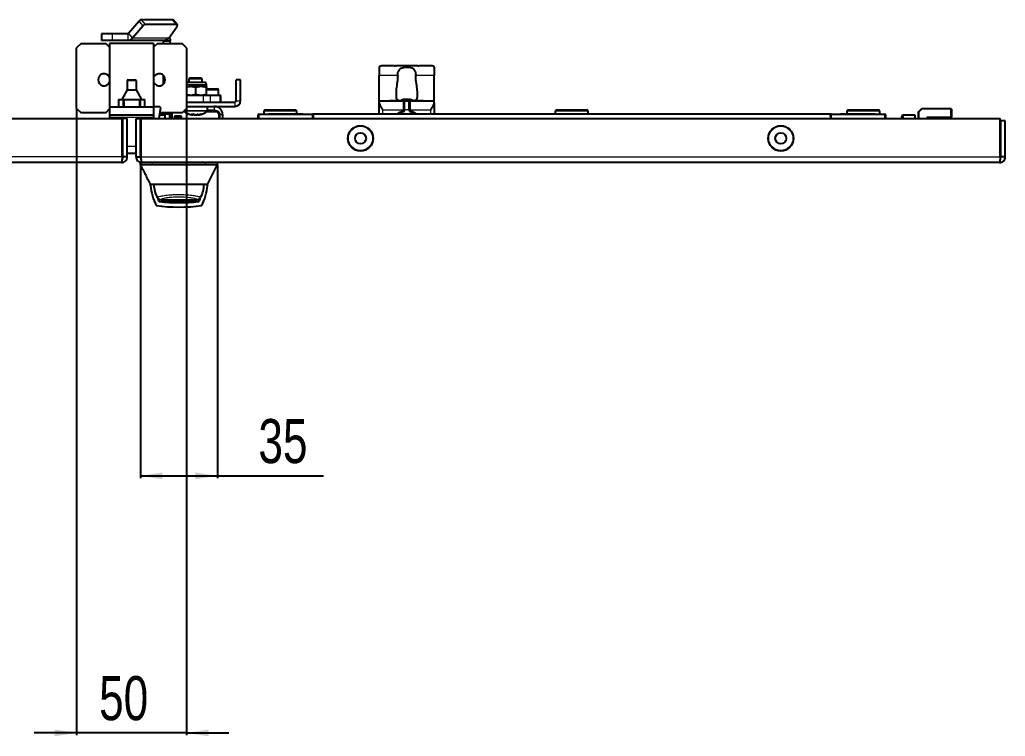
# Model space of a CAD drawing. Header units: millimetres. Extents: x -984 to 2790, y -1538 to 1219.
# Drawn here: x 1969.4 to 2417.3, y -1538 to -1212.6 of the extents above; entities that cross this region are included whole.
import ezdxf

# ---------------------------------------------------------------- set-up
doc = ezdxf.new("R2010")
doc.units = ezdxf.units.MM
doc.layers.add('FORMAT', color=7, linetype='Continuous')
doc.styles.add('SLDTEXTSTYLE0', font='TXT', dxfattribs={"width": 0.75})
doc.dimstyles.new('SLDDIMSTYLE0', dxfattribs={"dimtxt": 20, "dimasz": 10, "dimexe": 0, "dimexo": 0.0625, "dimgap": 5, "dimtad": 2, "dimdec": 1, "dimrnd": 1e-09, "dimzin": 12, "dimdsep": 46, "dimtxsty": 'SLDTEXTSTYLE0', "dimsah": 1, "dimcen": 0.09, "dimadec": 0, "dimazin": 3, "dimtfac": 1, "dimtofl": 0, "dimtmove": 0, "dimatfit": 3, "dimfxl": 0, "dimfrac": 2, "dimtolj": 1, "dimtzin": 12, "dimarcsym": 0})
doc.dimstyles.new('SLDDIMSTYLE1', dxfattribs={"dimtxt": 20, "dimasz": 10, "dimexe": 0, "dimexo": 0.0625, "dimgap": 5, "dimtad": 2, "dimdec": 1, "dimrnd": 1e-09, "dimzin": 12, "dimdsep": 46, "dimtxsty": 'SLDTEXTSTYLE0', "dimsah": 1, "dimcen": 0.09, "dimadec": 0, "dimazin": 3, "dimtfac": 1, "dimtmove": 0, "dimatfit": 0, "dimfxl": 0, "dimfrac": 2, "dimtolj": 1, "dimtzin": 12, "dimarcsym": 0})

# ---------------------------------------------------------------- blocks, each defined once
blk = doc.blocks.new('_D_12')
at = {"layer": 'FORMAT'}
for p, q in [((1995.28, -1252.91), (1995.28, -1537.5)), ((2045.28, -1252.91), (2045.28, -1537.5)), ((1995.28, -1536.5), (1976.05, -1536.5)), ((2045.28, -1536.5), (1995.28, -1536.5)), ((2045.28, -1536.5), (2064.51, -1536.5))]:
    blk.add_line(p, q, dxfattribs=at)
for points in [[(1995.28, -1536.5), (1985.28, -1534.96), (1985.28, -1538.04)], [(2045.28, -1536.5), (2055.28, -1538.04), (2055.28, -1534.96)]]:
    blk.add_solid(points, dxfattribs=at)
at = {"layer": 'FORMAT', "insert": (2005.5, -1510.72), "char_height": 20, "attachment_point": 1, "style": 'SLDTEXTSTYLE0'}
blk.add_mtext('50', dxfattribs=at)
blk = doc.blocks.new('_D_13')
at = {"layer": 'FORMAT'}
for p, q in [((2024.28, -1278.51), (2024.28, -1420.76)), ((2059.28, -1278.51), (2059.28, -1420.76)), ((2024.28, -1419.76), (2059.28, -1419.76)), ((2059.28, -1419.76), (2107.44, -1419.76))]:
    blk.add_line(p, q, dxfattribs=at)
for points in [[(2024.28, -1419.76), (2034.28, -1421.3), (2034.28, -1418.22)], [(2059.28, -1419.76), (2049.28, -1418.22), (2049.28, -1421.3)]]:
    blk.add_solid(points, dxfattribs=at)
at = {"layer": 'FORMAT', "insert": (2077.88, -1393.98), "char_height": 20, "attachment_point": 1, "style": 'SLDTEXTSTYLE0'}
blk.add_mtext('35', dxfattribs=at)

msp = doc.modelspace()

# ---------------------------------------------------------------- linework, layer by layer
at = {"color": 7, "linetype": 'Continuous', "lineweight": 25}
for p, q in [((2023.63, -1213.34), (2018.87, -1218.84)), ((2038.88, -1212.63), (2024.74, -1212.63)), ((2041, -1214.86), (2039.17, -1212.74)), ((2025.47, -1215.46), (2020.71, -1220.96)), ((2040.72, -1214.76), (2026.58, -1214.76)), ((2037.17, -1220.96), (2040.75, -1215.84)), ((2006.56, -1219.02), (2006.56, -1222.02)), ((2011.56, -1219.02), (2006.56, -1219.02)), ((2011.56, -1222.02), (2006.56, -1222.02)), ((2018.5, -1219.02), (2011.56, -1219.02)), ((2018.5, -1222.02), (2011.56, -1222.02)), ((2035.03, -1222.02), (2018.5, -1222.02)), ((2037.78, -1222.32), (2034.78, -1222.32)), ((2034.78, -1223.4), (2034.78, -1222.32)), ((2037.78, -1223.4), (2037.78, -1222.32)), ((1997.28, -1223.4), (1995.28, -1225.4)), ((1995.28, -1252.9), (1995.28, -1225.4)), ((1997.28, -1223.4), (2008.53, -1223.4)), ((2010.28, -1225.15), (2008.53, -1223.4)), ((2030.28, -1223.4), (2010.28, -1223.4)), ((2010.28, -1223.4), (2010.28, -1252.4)), ((2032.03, -1223.4), (2030.28, -1225.15)), ((2030.28, -1223.4), (2030.28, -1252.4)), ((2032.03, -1223.4), (2043.28, -1223.4)), ((2045.28, -1225.4), (2043.28, -1223.4)), ((2045.28, -1225.4), (2045.28, -1252.9)), ((2132.78, -1234.17), (2132.78, -1238)), ((2139.8, -1233.61), (2134.28, -1233.61)), ((2140.69, -1233.56), (2140.17, -1233.56)), ((2149.88, -1233.5), (2140.69, -1233.5)), ((2150.4, -1233.56), (2149.88, -1233.55)), ((2156.28, -1233.61), (2150.76, -1233.61)), ((2157.78, -1234.17), (2157.78, -1238)), ((2018.27, -1240.4), (2018.27, -1244.4)), ((2018.77, -1239.9), (2021.78, -1239.9)), ((2022.28, -1240.4), (2022.28, -1244.4)), ((2034.78, -1238.65), (2034.78, -1238.01)), ((2034.78, -1238.65), (2035.23, -1238.65)), ((2034.78, -1241.79), (2034.78, -1238.65)), ((2046.78, -1239), (2046.28, -1239.5)), ((2046.28, -1239.5), (2046.28, -1241)), ((2052.02, -1239.5), (2046.28, -1239.5)), ((2046.78, -1239), (2051.57, -1239)), ((2051.57, -1239), (2051.78, -1239)), ((2052.28, -1239.5), (2051.78, -1239)), ((2052.28, -1239.5), (2052.02, -1239.5)), ((2052.28, -1241), (2052.28, -1239.5)), ((2069.78, -1240), (2067.78, -1240)), ((2067.78, -1249.4), (2067.78, -1240)), ((2069.78, -1249.4), (2069.78, -1240)), ((2132.78, -1249.5), (2132.78, -1238)), ((2157.78, -1249.5), (2157.78, -1238)), ((2018.27, -1244.4), (2015.78, -1248.9)), ((2018.27, -1244.4), (2022.28, -1244.4)), ((2022.28, -1244.4), (2024.78, -1248.9)), ((2045.31, -1241), (2045.28, -1241)), ((2045.28, -1243), (2046.88, -1243)), ((2045.31, -1241), (2053.25, -1241)), ((2049.42, -1243.45), (2046.88, -1243)), ((2051.88, -1243), (2046.88, -1243)), ((2049.42, -1246.55), (2049.42, -1243.45)), ((2054.35, -1243.45), (2051.88, -1243)), ((2054.28, -1243), (2051.88, -1243)), ((2054.28, -1243), (2054.28, -1242.03)), ((2054.34, -1243.04), (2054.28, -1243)), ((2054.28, -1243), (2054.28, -1243)), ((2054.34, -1243.1), (2054.3, -1243.06)), ((2054.35, -1246.55), (2054.35, -1243.45)), ((2054.35, -1244), (2059.18, -1244)), ((2059.78, -1247), (2059.78, -1244.6)), ((2014.28, -1248.9), (2014.28, -1252.4)), ((2014.28, -1248.9), (2015.78, -1248.9)), ((2015.78, -1248.9), (2024.78, -1248.9)), ((2016.78, -1248.9), (2016.78, -1252.4)), ((2023.78, -1248.9), (2023.78, -1252.4)), ((2024.78, -1248.9), (2026.28, -1248.9)), ((2026.28, -1252.4), (2026.28, -1248.9)), ((2052.97, -1247), (2045.28, -1247)), ((2049.42, -1246.55), (2046.88, -1247)), ((2054.35, -1246.55), (2051.88, -1247)), ((2056.05, -1247), (2052.97, -1247)), ((2054.28, -1247), (2054.28, -1247)), ((2060.51, -1247), (2056.05, -1247)), ((2060.78, -1247), (2060.51, -1247)), ((2060.78, -1250), (2060.78, -1247)), ((2132.78, -1250.38), (2132.78, -1249.5)), ((2132.78, -1249.5), (2146.28, -1249.5)), ((2137.66, -1249.4), (2137.66, -1249.5)), ((2137.8, -1249.4), (2137.8, -1249.5)), ((2137.92, -1249.4), (2137.92, -1249.5)), ((2138.73, -1249.4), (2137.92, -1249.4)), ((2138.73, -1249.4), (2138.73, -1249.5)), ((2138.88, -1249.4), (2138.88, -1249.5)), ((2139, -1249.4), (2139, -1249.5)), ((2139.34, -1249.4), (2139.34, -1249.5)), ((2139.52, -1249.4), (2139.52, -1249.5)), ((2140.05, -1249.4), (2140.05, -1249.5)), ((2140.43, -1245.29), (2140.43, -1247.87)), ((2140.53, -1249.4), (2140.53, -1249.5)), ((2140.7, -1249.4), (2140.7, -1249.5)), ((2141.16, -1249.4), (2141.16, -1249.5)), ((2141.3, -1249.4), (2141.3, -1249.5)), ((2141.42, -1249.4), (2141.42, -1249.5)), ((2141.73, -1249.4), (2141.73, -1249.5)), ((2143.01, -1249.4), (2141.89, -1249.4)), ((2143.01, -1249.4), (2143.01, -1249.5)), ((2143.15, -1249.4), (2143.15, -1249.5)), ((2143.34, -1249.4), (2143.34, -1249.5)), ((2143.35, -1249.4), (2143.35, -1249.5)), ((2143.94, -1249.4), (2143.35, -1249.4)), ((2143.94, -1249.4), (2143.94, -1249.5)), ((2144.84, -1249.4), (2144.27, -1249.4)), ((2144.28, -1253.5), (2144.28, -1249.5)), ((2144.28, -1249.5), (2146.28, -1249.5)), ((2144.56, -1249.17), (2144.53, -1248.94)), ((2144.77, -1249.17), (2144.76, -1248.87)), ((2144.84, -1249.4), (2144.84, -1249.5)), ((2144.85, -1249.4), (2144.85, -1249.5)), ((2144.85, -1249.4), (2145.03, -1249.4)), ((2145.03, -1249.4), (2145.03, -1249.5)), ((2145.03, -1249.4), (2145.03, -1249.4)), ((2145.05, -1249.4), (2145.05, -1249.5)), ((2145.2, -1249.4), (2145.2, -1249.5)), ((2146, -1249.4), (2145.2, -1249.4)), ((2146, -1249.4), (2146, -1249.5)), ((2146.14, -1249.4), (2146.14, -1249.5)), ((2146.23, -1248.9), (2146.23, -1248.87)), ((2146.26, -1249.4), (2146.26, -1249.5)), ((2146.28, -1249.5), (2146.28, -1253.5)), ((2146.29, -1249.43), (2146.55, -1249.43)), ((2146.69, -1249.4), (2146.69, -1249.5)), ((2146.78, -1248.99), (2146.79, -1248.94)), ((2146.78, -1249.5), (2157.78, -1249.5)), ((2146.82, -1249.4), (2146.82, -1249.5)), ((2147.18, -1249.4), (2147.18, -1249.5)), ((2147.44, -1249.4), (2147.44, -1249.5)), ((2147.56, -1249.4), (2147.56, -1249.5)), ((2147.7, -1249.4), (2147.7, -1249.5)), ((2147.82, -1249.4), (2147.82, -1249.5)), ((2148.25, -1249.4), (2148.25, -1249.5)), ((2148.28, -1249.4), (2148.25, -1249.4)), ((2148.29, -1249.4), (2148.29, -1249.5)), ((2148.32, -1249.4), (2148.32, -1249.5)), ((2148.49, -1249.4), (2148.49, -1249.5)), ((2148.84, -1249.4), (2148.84, -1249.5)), ((2149.33, -1249.4), (2149.33, -1249.5)), ((2149.52, -1249.4), (2149.52, -1249.5)), ((2149.87, -1249.4), (2149.87, -1249.5)), ((2150.02, -1249.4), (2150.02, -1249.5)), ((2151.08, -1249.4), (2150.02, -1249.4)), ((2150.13, -1247.87), (2150.13, -1245.29)), ((2151.08, -1249.4), (2151.08, -1249.5)), ((2151.39, -1249.4), (2151.39, -1249.5)), ((2151.56, -1249.4), (2151.56, -1249.5)), ((2151.93, -1249.4), (2151.93, -1249.5)), ((2152.69, -1249.4), (2151.93, -1249.4)), ((2152.69, -1249.4), (2152.69, -1249.5)), ((2157.78, -1250.38), (2157.78, -1249.5)), ((1995.28, -1252.9), (1997.28, -1254.9)), ((2008.53, -1254.9), (2010.28, -1253.15)), ((2030.28, -1252.4), (2010.28, -1252.4)), ((2010.28, -1252.4), (2010.28, -1255.9)), ((2030.28, -1252), (2032.91, -1252)), ((2030.28, -1252.4), (2030.28, -1255.9)), ((2033.34, -1252.44), (2032.61, -1257.5)), ((2033.34, -1252.44), (2032.91, -1252)), ((2043.28, -1254.9), (2045.28, -1252.9)), ((2045.28, -1250), (2067.18, -1250)), ((2045.28, -1252), (2067.18, -1252)), ((2058.28, -1253.9), (2054.74, -1253.9)), ((2054.78, -1254), (2054.78, -1252)), ((2080.78, -1253.5), (2080.28, -1254)), ((2080.28, -1254), (2080.28, -1255.5)), ((2095.28, -1254), (2080.28, -1254)), ((2080.78, -1253.5), (2094.78, -1253.5)), ((2095.28, -1254), (2094.78, -1253.5)), ((2095.28, -1255.3), (2095.28, -1254)), ((2132.78, -1255.5), (2132.78, -1250.38)), ((2144.28, -1253.5), (2144.28, -1253.53)), ((2146.28, -1253.53), (2146.28, -1253.5)), ((2157.78, -1250.38), (2157.78, -1255.5)), ((2213.28, -1253.5), (2212.78, -1254)), ((2212.78, -1254), (2212.78, -1255.5)), ((2227.78, -1254), (2212.78, -1254)), ((2213.28, -1253.5), (2227.28, -1253.5)), ((2227.78, -1254), (2227.28, -1253.5)), ((2227.78, -1255.5), (2227.78, -1254)), ((2345.78, -1253.5), (2345.28, -1254)), ((2345.28, -1254), (2345.28, -1255.3)), ((2360.28, -1254), (2345.28, -1254)), ((2345.78, -1253.5), (2359.78, -1253.5)), ((2360.28, -1254), (2359.78, -1253.5)), ((2360.28, -1255.5), (2360.28, -1254)), ((2377.78, -1254.5), (2379.28, -1253)), ((2379.36, -1253.2), (2379.28, -1253)), ((2379.28, -1253), (2392.58, -1253)), ((2392.78, -1253.2), (2392.78, -1256.8)), ((1625.58, -1257.5), (2015.98, -1257.5)), ((2008.53, -1254.9), (1997.28, -1254.9)), ((2030.28, -1255.9), (2010.28, -1255.9)), ((2010.28, -1255.9), (2010.28, -1256.99)), ((2010.28, -1256.99), (2010.28, -1257.5)), ((2015.98, -1274.9), (2015.98, -1257.5)), ((2018.28, -1257.5), (2016.28, -1257.5)), ((2016.28, -1274.9), (2016.28, -1257.5)), ((2018.28, -1274.9), (2018.28, -1257.5)), ((2022.28, -1274.9), (2022.28, -1257.5)), ((2022.28, -1257.5), (2024.28, -1257.5)), ((2024.28, -1274.9), (2024.28, -1257.5)), ((2024.58, -1257.5), (2414.98, -1257.5)), ((2024.58, -1274.9), (2024.58, -1257.5)), ((2030.28, -1255.9), (2030.28, -1256.99)), ((2030.28, -1256.99), (2030.28, -1257.5)), ((2035.58, -1255.9), (2032.84, -1255.9)), ((2043.28, -1254.9), (2032.99, -1254.9)), ((2035.65, -1254.9), (2035.58, -1255.6)), ((2035.58, -1257.5), (2035.58, -1255.6)), ((2037.58, -1257.5), (2037.58, -1255.6)), ((2038.28, -1255.9), (2037.58, -1255.9)), ((2038.28, -1255.9), (2038.28, -1257.5)), ((2042.88, -1256.45), (2039.68, -1256.45)), ((2039.68, -1256.45), (2039.68, -1257.5)), ((2039.68, -1257.2), (2042.88, -1257.2)), ((2042.88, -1257.5), (2042.88, -1256.45)), ((2047.92, -1255.85), (2047.92, -1255.9)), ((2048.22, -1255.45), (2048.22, -1255.89)), ((2048.22, -1255.9), (2048.22, -1255.45)), ((2048.39, -1255.89), (2048.22, -1255.86)), ((2048.39, -1255.44), (2048.39, -1255.89)), ((2048.43, -1255.9), (2048.43, -1255.44)), ((2049.19, -1255.82), (2049.19, -1255.9)), ((2049.22, -1255.83), (2049.22, -1255.89)), ((2049.28, -1255.87), (2049.22, -1255.89)), ((2050.13, -1255.9), (2050.13, -1255.58)), ((2050.34, -1255.9), (2050.34, -1255.86)), ((2050.63, -1255.8), (2050.63, -1255.9)), ((2050.66, -1255.79), (2050.66, -1255.89)), ((2060.28, -1257.5), (2060.28, -1255.9)), ((2061.58, -1255.6), (2061.58, -1257.5)), ((2077.78, -1257.5), (2077.78, -1255.8)), ((2078.08, -1255.5), (2102.48, -1255.5)), ((2082.64, -1255.3), (2082.64, -1255.5)), ((2086.45, -1255.3), (2086.45, -1255.5)), ((2086.45, -1255.3), (2087.24, -1255.3)), ((2087.24, -1255.3), (2087.24, -1255.5)), ((2087.24, -1255.3), (2089.12, -1255.3)), ((2088.58, -1255.3), (2088.58, -1255.28)), ((2089.12, -1255.3), (2089.12, -1255.5)), ((2089.12, -1255.3), (2090.17, -1255.3)), ((2090.17, -1255.3), (2090.17, -1255.5)), ((2090.17, -1255.3), (2091.57, -1255.3)), ((2091.74, -1255.28), (2091.74, -1255.5)), ((2091.83, -1255.3), (2091.83, -1255.5)), ((2091.83, -1255.3), (2093.18, -1255.3)), ((2093.18, -1255.3), (2093.18, -1255.5)), ((2093.18, -1255.3), (2095.17, -1255.3)), ((2095.17, -1255.3), (2095.17, -1255.5)), ((2095.17, -1255.3), (2098.13, -1255.3)), ((2098.13, -1255.3), (2098.13, -1255.5)), ((2337.78, -1255.5), (2102.78, -1255.5)), ((2102.78, -1255.5), (2102.78, -1255.8)), ((2102.78, -1255.8), (2102.78, -1256.45)), ((2102.78, -1256.45), (2102.78, -1257.5)), ((2337.78, -1255.5), (2337.78, -1255.8)), ((2337.78, -1256.45), (2337.78, -1255.8)), ((2337.78, -1256.45), (2337.78, -1257.5)), ((2338.08, -1255.5), (2362.48, -1255.5)), ((2342.43, -1255.3), (2342.43, -1255.5)), ((2342.43, -1255.3), (2342.78, -1255.3)), ((2342.78, -1255.3), (2342.78, -1255.5)), ((2342.78, -1255.3), (2343.03, -1255.3)), ((2343.03, -1255.3), (2343.03, -1255.5)), ((2343.03, -1255.3), (2343.14, -1255.3)), ((2343.14, -1255.3), (2343.14, -1255.5)), ((2344.17, -1255.3), (2344.17, -1255.5)), ((2344.17, -1255.3), (2344.82, -1255.3)), ((2344.84, -1255.3), (2344.84, -1255.5)), ((2344.84, -1255.3), (2345.18, -1255.3)), ((2345.18, -1255.3), (2345.18, -1255.5)), ((2348.49, -1255.5), (2348.49, -1255.28)), ((2348.63, -1255.3), (2349.41, -1255.3)), ((2349.41, -1255.3), (2349.41, -1255.5)), ((2349.41, -1255.3), (2350.2, -1255.3)), ((2350.2, -1255.3), (2350.2, -1255.5)), ((2350.2, -1255.3), (2350.69, -1255.3)), ((2350.69, -1255.3), (2350.69, -1255.5)), ((2350.69, -1255.3), (2352.08, -1255.3)), ((2351.72, -1255.28), (2351.72, -1255.3)), ((2352.08, -1255.3), (2352.08, -1255.5)), ((2352.08, -1255.3), (2353.13, -1255.3)), ((2353.13, -1255.3), (2353.13, -1255.5)), ((2354.17, -1255.3), (2354.17, -1255.5)), ((2354.17, -1255.3), (2356.14, -1255.3)), ((2356.14, -1255.3), (2356.14, -1255.5)), ((2356.14, -1255.3), (2358.13, -1255.3)), ((2358.13, -1255.3), (2358.13, -1255.5)), ((2362.78, -1255.8), (2362.78, -1257.5)), ((2370.28, -1257.5), (2370.28, -1256.6)), ((2376.28, -1256), (2370.88, -1256)), ((2376.28, -1257.5), (2376.28, -1256)), ((2377.98, -1254.58), (2377.78, -1254.5)), ((2377.78, -1257.5), (2377.78, -1254.5)), ((2381.78, -1257.2), (2381.78, -1257.5)), ((2392.58, -1257), (2381.98, -1257)), ((2392.78, -1257.2), (2392.78, -1256.8)), ((2392.78, -1257.2), (2392.78, -1257.5)), ((2414.98, -1274.9), (2414.98, -1257.5)), ((2417.28, -1258.5), (2415.28, -1258.5)), ((2415.28, -1274.9), (2415.28, -1258.5)), ((2417.28, -1274.9), (2417.28, -1258.5)), ((2016.28, -1273.4), (2015.98, -1273.4)), ((2018.28, -1274.9), (2016.28, -1274.9)), ((2016.28, -1275.08), (2016.28, -1275.5)), ((2022.28, -1273.4), (2018.28, -1273.4)), ((2022.28, -1274.9), (2024.28, -1274.9)), ((2024.28, -1275.5), (2024.28, -1274.9)), ((2417.28, -1274.9), (2415.28, -1274.9)), ((2015.68, -1277.5), (1625.88, -1277.5)), ((2024.28, -1278.5), (2024.28, -1277.5)), ((2024.88, -1277.5), (2024.28, -1277.5)), ((2414.68, -1277.5), (2024.88, -1277.5)), ((2053.78, -1278.5), (2029.78, -1278.5)), ((2054.78, -1287.5), (2059.31, -1278.45)), ((2059.28, -1278.5), (2059.28, -1277.5)), ((2031.18, -1287.5), (2028.78, -1287.5)), ((2028.82, -1287.5), (2028.82, -1287.71)), ((2052.38, -1287.5), (2031.18, -1287.5)), ((2054.78, -1287.5), (2052.38, -1287.5)), ((2054.74, -1287.71), (2054.74, -1287.5)), ((2035.95, -1294.48), (2036.1, -1294.49)), ((2035.95, -1294.49), (2047.54, -1294.49))]:
    msp.add_line(p, q, dxfattribs=at)
at = {"color": 8, "linetype": 'Continuous', "lineweight": 18}
for p, q in [((2025.47, -1215.46), (2023.63, -1213.34)), ((2026.58, -1214.76), (2024.74, -1212.63)), ((2040.72, -1214.76), (2038.88, -1212.63)), ((2011.56, -1222.02), (2011.56, -1219.02)), ((2018.5, -1219.02), (2018.5, -1222.02)), ((2018.87, -1218.84), (2020.71, -1220.96)), ((2037.17, -1220.96), (2020.71, -1220.96)), ((2022.28, -1240.4), (2018.27, -1240.4)), ((2141.19, -1238), (2132.78, -1238)), ((2157.78, -1238), (2149.37, -1238)), ((2045.28, -1242.03), (2054.28, -1242.03)), ((2059.78, -1244.6), (2054.35, -1244.6)), ((2016.28, -1248.9), (2016.28, -1252.4)), ((2024.28, -1248.9), (2024.28, -1252.4)), ((2052.97, -1250), (2052.97, -1247)), ((2056.05, -1250), (2056.05, -1247)), ((2060.51, -1250), (2060.51, -1247)), ((2067.78, -1249.4), (2069.78, -1249.4)), ((2141.89, -1249.4), (2141.89, -1249.5)), ((2143.78, -1253.5), (2143.78, -1249.5)), ((2146.78, -1249.5), (2146.78, -1253.5)), ((2054.31, -1254), (2044.18, -1254)), ((2054.78, -1254), (2054.31, -1254)), ((2057.98, -1254), (2057.98, -1252)), ((2067.18, -1250), (2067.18, -1252)), ((2134.28, -1253.5), (2134.28, -1255.5)), ((2134.28, -1253.5), (2143.78, -1253.5)), ((2143.42, -1254.01), (2143.56, -1254.49)), ((2143.78, -1253.53), (2143.78, -1253.5)), ((2143.78, -1253.5), (2144.28, -1253.5)), ((2143.78, -1253.53), (2144.28, -1253.53)), ((2146.28, -1253.5), (2144.28, -1253.5)), ((2146.28, -1253.5), (2146.78, -1253.5)), ((2146.28, -1253.53), (2146.78, -1253.53)), ((2146.78, -1253.5), (2146.78, -1253.53)), ((2146.78, -1253.5), (2156.28, -1253.5)), ((2147.01, -1254.49), (2147.14, -1254.01)), ((2156.28, -1255.5), (2156.28, -1253.5)), ((2379.36, -1253.2), (2377.98, -1254.58)), ((2392.58, -1253.2), (2379.36, -1253.2)), ((2392.58, -1253.2), (2392.58, -1253)), ((2392.58, -1256.8), (2392.58, -1253.2)), ((2392.78, -1253.2), (2392.58, -1253.2)), ((2030.28, -1256.99), (2010.28, -1256.99)), ((2032.9, -1255.5), (2035.58, -1255.5)), ((2037.58, -1255.6), (2035.58, -1255.6)), ((2037.58, -1255.5), (2038.36, -1255.5)), ((2038.78, -1257.5), (2038.78, -1255.9)), ((2042.88, -1256.65), (2039.68, -1256.65)), ((2043.78, -1254.4), (2044.47, -1254.4)), ((2054.22, -1254.2), (2043.98, -1254.2)), ((2054.1, -1254.4), (2058.28, -1254.4)), ((2054.68, -1254.2), (2054.22, -1254.2)), ((2059.78, -1255.9), (2059.78, -1257.5)), ((2060.22, -1255.6), (2061.58, -1255.6)), ((2078.08, -1255.8), (2077.78, -1255.8)), ((2078.08, -1255.5), (2078.08, -1255.8)), ((2078.08, -1255.8), (2078.08, -1257.5)), ((2102.48, -1255.8), (2078.08, -1255.8)), ((2083.87, -1255.3), (2083.87, -1255.5)), ((2102.48, -1255.5), (2102.48, -1255.8)), ((2102.48, -1257.5), (2102.48, -1255.8)), ((2102.78, -1255.8), (2102.48, -1255.8)), ((2338.08, -1255.8), (2337.78, -1255.8)), ((2338.08, -1255.8), (2338.08, -1255.5)), ((2338.08, -1255.8), (2338.08, -1257.5)), ((2362.48, -1255.8), (2338.08, -1255.8)), ((2346.91, -1255.3), (2346.91, -1255.5)), ((2362.48, -1255.5), (2362.48, -1255.8)), ((2362.48, -1257.5), (2362.48, -1255.8)), ((2362.78, -1255.8), (2362.48, -1255.8)), ((2370.88, -1256), (2370.88, -1257.5)), ((2377.98, -1254.58), (2377.98, -1257.5)), ((2381.58, -1257.5), (2381.58, -1257.2)), ((2381.78, -1257.2), (2381.58, -1257.2)), ((2381.98, -1257.2), (2381.78, -1257.2)), ((2381.98, -1256.8), (2392.58, -1256.8)), ((2381.98, -1257), (2381.98, -1256.8)), ((2381.98, -1257), (2381.98, -1257.2)), ((2381.98, -1257.2), (2381.98, -1257.5)), ((2392.58, -1257.2), (2381.98, -1257.2)), ((2392.78, -1256.8), (2392.58, -1256.8)), ((2392.58, -1257), (2392.58, -1256.8)), ((2392.58, -1257), (2392.58, -1257.2)), ((2392.78, -1257.2), (2392.58, -1257.2)), ((2392.58, -1257.5), (2392.58, -1257.2)), ((2016.28, -1270.14), (2015.98, -1270.14)), ((2022.28, -1270.14), (2018.28, -1270.14)), ((2015.98, -1274.9), (1625.58, -1274.9)), ((2024.58, -1274.9), (2414.98, -1274.9)), ((2029.78, -1278.5), (2029.78, -1277.5)), ((2053.78, -1278.5), (2053.78, -1277.5))]:
    msp.add_line(p, q, dxfattribs=at)
at = {"color": 7, "linetype": 'Continuous', "lineweight": 25, "flags": 128}
for points in [[(2040.75, -1215.84), (2040.89, -1215.62), (2040.99, -1215.41), (2041.05, -1215.22), (2041.07, -1215.06), (2041.05, -1214.93), (2040.98, -1214.83), (2040.87, -1214.78), (2040.72, -1214.76)], [(2050.63, -1255.85), (2050.62, -1255.85), (2050.34, -1255.9)], [(2415.28, -1264), (2415.14, -1263.75), (2414.98, -1263.48)], [(2414.98, -1272.52), (2415.14, -1272.25), (2415.28, -1272)], [(2032.66, -1294.93), (2032.3, -1294.04), (2032.2, -1293.76)], [(2051.47, -1293.45), (2051.25, -1294.04), (2050.9, -1294.93)]]:
    msp.add_lwpolyline(points, dxfattribs=at)
at = {"color": 8, "linetype": 'Continuous', "lineweight": 18, "flags": 128}
for points in [[(2414.98, -1264.08), (2415.27, -1264.67), (2415.28, -1264.69)], [(2415.28, -1271.32), (2415.27, -1271.34), (2414.98, -1271.93)]]:
    msp.add_lwpolyline(points, dxfattribs=at)
at = {"color": 7, "linetype": 'Continuous', "lineweight": 25}
for centre, radius in [((2124.28, -1266.5), 5.75), ((2315.28, -1266.5), 5.75), ((2124.28, -1266.5), 2.5), ((2315.28, -1266.5), 2.5)]:
    msp.add_circle(centre, radius, dxfattribs=at)
at = {"color": 8, "linetype": 'Continuous', "lineweight": 18}
for centre in [(2124.28, -1266.5), (2315.28, -1266.5)]:
    msp.add_circle(centre, 5.5, dxfattribs=at)
at = {"color": 7, "linetype": 'Continuous', "lineweight": 25}
for centre, radius, start, end in [((2025.16, -1214.52), 1.93, 102.4839, 142.4022), ((2038.92, -1212.98), 0.349, 43.9283, 95.9288), ((2027, -1216.64), 1.93, 102.4839, 142.4022), ((2018.49, -1218.53), 0.488, 270.8794, 320.2435), ((2018.46, -1219.09), 2.93, 270.8794, 320.2435), ((2007.78, -1239.9), 2.75, 24.62, 335.38), ((2018.77, -1240.4), 0.5, 90, 180), ((2021.78, -1240.4), 0.5, 0, 90), ((2032.78, -1239.9), 2.75, 204.62, 155.38), ((2053.25, -1242.03), 1.03, 0, 90), ((2059.18, -1244.6), 0.6, 0, 90), ((2067.18, -1249.4), 2.6, 270, 0), ((2067.18, -1249.4), 0.6, 270, 0), ((2145.28, -1256.8), 8, 100.361, 108.4448), ((2144.52, -1252.65), 3.79, 92.8918, 101.4174), ((2145.4, -1251.12), 2.34, 111.7218, 124.6037), ((2144.6, -1256.44), 7.26, 85.7578, 94.2422), ((2144.24, -1249.47), 0.598, 60.5239, 80.9896), ((2145.03, -1256.43), 7.56, 92.0564, 94.6598), ((2144.55, -1253.22), 4.35, 79.331, 87.2142), ((2148.53, -1249.93), 3.47, 163.5344, 167.7658), ((2146.01, -1253.22), 4.35, 92.7858, 100.669), ((2145.53, -1256.41), 7.54, 81.9171, 87.9462), ((2146.31, -1249.4), 0.529, 98.3794, 107.9547), ((2146.04, -1252.65), 3.79, 78.5826, 87.1082), ((2145.21, -1255.22), 6.42, 69.7014, 77.5656), ((2145.28, -1256.8), 8, 70.1746, 79.639), ((2145.28, -1256.76), 7.96, 71.9524, 79.1092), ((2147.59, -1249.8), 0.629, 75.5606, 104.4394), ((2054.53, -1254), 0.25, 306.8699, 0), ((2057.98, -1255.6), 3.6, 0, 90), ((2143.28, -1253.53), 1, 286.0134, 0), ((2147.28, -1253.53), 1, 180, 253.9866), ((2392.58, -1253.2), 0.2, 0, 90), ((2039.18, -1255.6), 1.6, 154.0555, 180), ((2049.28, -1247), 9, 233.1301, 260.0618), ((2049.4, -1247.28), 8.7, 247.0438, 262.1958), ((2048.99, -1249.21), 6.77, 243.8434, 260.9245), ((2048.03, -1248.38), 7.07, 264.247, 275.753), ((2049.05, -1253.24), 2.78, 231.3972, 252.5593), ((2048.61, -1251.11), 4.83, 261.5144, 261.8434), ((2048.43, -1255.74), 0.261, 216.1514, 217.2521), ((2049.36, -1247.06), 8.89, 263.7673, 264.0104), ((2049.95, -1253.03), 2.97, 239.1789, 255.2323), ((2050.12, -1254.29), 1.79, 219.0744, 243.9708), ((2048.55, -1251.68), 4.26, 278.6965, 279.0465), ((2050.01, -1251.68), 4.26, 260.9535, 261.3035), ((2048.53, -1252.82), 3.19, 285.2264, 309.2989), ((2049.12, -1254.76), 1.52, 311.5988, 339.6464), ((2049.2, -1247.06), 8.89, 275.9896, 276.2327), ((2049, -1248.9), 7.09, 279.4428, 293.2387), ((2049.95, -1251.11), 4.83, 278.1566, 278.4856), ((2049.43, -1247.85), 8.14, 278.7231, 291.6408), ((2049.28, -1247), 9, 279.9382, 306.8699), ((2052.11, -1254.05), 1.4, 257.0541, 282.9459), ((2078.08, -1255.8), 0.3, 90, 180), ((2102.48, -1255.8), 0.3, 0, 90), ((2145.28, -1260.5), 6.25, 106.0134, 126.8699), ((2145.28, -1260.5), 6.25, 53.1301, 73.9866), ((2338.08, -1255.8), 0.3, 90, 180), ((2362.48, -1255.8), 0.3, 0, 90), ((2370.88, -1256.6), 0.6, 90, 180), ((2381.98, -1257.2), 0.2, 90, 180), ((2392.58, -1256.8), 0.2, 270, 0), ((2407.78, -1268), 7.5, 343.7398, 16.2602), ((2020.84, -1287.71), 7.98, 358.267, 359.9999), ((2055.67, -1285.15), 27, 185.961, 206.1695), ((2041.78, -1287.5), 11.4, 180, 210.8742), ((2041.78, -1287.5), 11.4, 329.0561, 0), ((2027.89, -1285.15), 27, 333.8305, 354.0392), ((2062.72, -1287.71), 7.98, 180, 181.7325), ((2041.78, -1215.71), 82, 262.7534, 277.2466), ((2033.12, -1294.74), 0.5, 203.0437, 263.7491), ((2041.78, -1215.71), 80, 263.7491, 276.2509), ((2050.44, -1294.74), 0.5, 276.2509, 336.9563)]:
    msp.add_arc(centre, radius, start, end, dxfattribs=at)
at = {"color": 8, "linetype": 'Continuous', "lineweight": 18}
for centre, radius, start, end in [((2145.28, -1260.5), 6.75, 106.0134, 132.2054), ((2143.28, -1253.53), 0.5, 286.0134, 0), ((2147.28, -1253.53), 0.5, 180, 253.9866), ((2145.28, -1260.5), 6.75, 47.7946, 73.9866), ((2381.98, -1257.2), 0.4, 90, 180)]:
    msp.add_arc(centre, radius, start, end, dxfattribs=at)
at = {"color": 7, "linetype": 'Continuous', "lineweight": 25}
for points in [[(2034.48, -1222.02), (2034.56, -1222.04), (2034.72, -1222.07), (2034.76, -1222.24), (2034.78, -1222.32)], [(2037.17, -1220.96), (2037.03, -1221.12), (2036.73, -1221.43), (2036.2, -1221.76), (2035.62, -1221.98), (2035.22, -1222), (2035.03, -1222.02)], [(2058.28, -1253.9), (2058.54, -1253.93), (2059.07, -1253.99), (2059.73, -1254.45), (2060.19, -1255.11), (2060.25, -1255.64), (2060.28, -1255.9)], [(2015.98, -1274.9), (2015.95, -1275.24), (2015.9, -1275.92), (2015.83, -1276.78), (2015.75, -1277.38), (2015.7, -1277.46), (2015.68, -1277.5)], [(2015.68, -1277.5), (2016.02, -1277.46), (2016.7, -1277.38), (2017.56, -1276.78), (2018.16, -1275.92), (2018.24, -1275.24), (2018.28, -1274.9)], [(2024.88, -1277.5), (2024.85, -1277.46), (2024.8, -1277.38), (2024.73, -1276.78), (2024.65, -1275.92), (2024.6, -1275.24), (2024.58, -1274.9)], [(2414.98, -1274.9), (2414.95, -1275.24), (2414.9, -1275.92), (2414.83, -1276.78), (2414.75, -1277.38), (2414.7, -1277.46), (2414.68, -1277.5)]]:
    msp.add_open_spline(points, degree=3, dxfattribs=at)
for points, knots in [([(2037.32, -1220.75), (2037.4, -1220.85), (2037.73, -1221.3), (2037.76, -1221.87), (2037.78, -1222.32)], [0, 0, 0, 0, 0.222729, 1, 1, 1, 1]), ([(2134.28, -1233.61), (2134.11, -1233.61), (2133.78, -1233.62), (2133.33, -1233.68), (2132.99, -1233.8), (2132.81, -1233.97), (2132.79, -1234.11), (2132.78, -1234.17)], [0, 0, 0, 0, 0.2129, 0.425707, 0.640613, 0.853382, 1, 1, 1, 1]), ([(2139.8, -1233.61), (2139.9, -1233.59), (2140.03, -1233.58), (2140.14, -1233.56), (2140.17, -1233.56)], [0, 0, 0, 0, 0.789403, 1, 1, 1, 1]), ([(2141.19, -1238), (2141.21, -1237.59), (2141.25, -1236.76), (2141.61, -1235.66), (2142.26, -1234.86), (2143.19, -1234.37), (2144.34, -1234.12), (2145.67, -1234.08), (2147.01, -1234.25), (2148.14, -1234.72), (2148.87, -1235.52), (2149.25, -1236.55), (2149.37, -1237.41), (2149.37, -1237.9), (2149.37, -1238)], [0, 0, 0, 0, 0.0885051, 0.1771377, 0.2628581, 0.3446937, 0.4304853, 0.5251934, 0.6256454, 0.7239113, 0.8124944, 0.894483, 0.9789968, 1, 1, 1, 1]), ([(2150.4, -1233.56), (2150.41, -1233.56), (2150.52, -1233.58), (2150.65, -1233.59), (2150.76, -1233.61)], [0, 0, 0, 0, 0.161974, 1, 1, 1, 1]), ([(2157.78, -1234.17), (2157.77, -1234.09), (2157.74, -1233.93), (2157.5, -1233.76), (2157.14, -1233.66), (2156.71, -1233.61), (2156.41, -1233.61), (2156.28, -1233.61)], [0, 0, 0, 0, 0.205683, 0.411346, 0.618649, 0.832339, 1, 1, 1, 1]), ([(2141.19, -1238), (2141.14, -1239), (2141.03, -1241.14), (2140.51, -1243.58), (2140.45, -1244.89), (2140.43, -1245.29)], [0, 0, 0, 0, 0.378823, 0.812228, 1, 1, 1, 1]), ([(2150.13, -1245.29), (2150.05, -1244.38), (2149.87, -1242.52), (2149.41, -1239.92), (2149.38, -1238.39), (2149.37, -1238)], [0, 0, 0, 0, 0.417668, 0.852903, 1, 1, 1, 1]), ([(2046.88, -1243), (2046.82, -1243), (2046.28, -1243), (2045.75, -1243.15), (2045.28, -1243.27)], [0, 0, 0, 0, 0.1109, 1, 1, 1, 1]), ([(2051.88, -1243), (2051.82, -1243), (2050.99, -1243.01), (2050.18, -1243.24), (2049.42, -1243.45)], [0, 0, 0, 0, 0.070201, 1, 1, 1, 1]), ([(2054.28, -1243), (2054.28, -1243.01), (2054.31, -1243.03), (2054.33, -1243.27), (2054.35, -1243.45)], [0, 0, 0, 0, 0.268634, 1, 1, 1, 1]), ([(2046.88, -1247), (2046.82, -1247), (2046.28, -1247), (2045.75, -1246.86), (2045.28, -1246.73)], [0, 0, 0, 0, 0.1109, 1, 1, 1, 1]), ([(2051.88, -1247), (2051.82, -1247), (2050.99, -1246.99), (2050.18, -1246.77), (2049.42, -1246.55)], [0, 0, 0, 0, 0.0702006, 1, 1, 1, 1]), ([(2054.28, -1247), (2054.28, -1246.99), (2054.31, -1246.97), (2054.33, -1246.73), (2054.35, -1246.55)], [0, 0, 0, 0, 0.268634, 1, 1, 1, 1]), ([(2137.8, -1249.4), (2137.78, -1249.4), (2137.74, -1249.4), (2137.69, -1249.4), (2137.66, -1249.4), (2137.66, -1249.4), (2137.66, -1249.4)], [0, 0, 0, 0, 0.280836, 0.55925, 0.779182, 1, 1, 1, 1]), ([(2137.92, -1249.4), (2137.92, -1249.4), (2137.92, -1249.4), (2137.89, -1249.4), (2137.85, -1249.4), (2137.82, -1249.4), (2137.8, -1249.4)], [0, 0, 0, 0, 0.280888, 0.559482, 0.77927, 1, 1, 1, 1]), ([(2138.88, -1249.4), (2138.87, -1249.4), (2138.83, -1249.4), (2138.78, -1249.4), (2138.75, -1249.4), (2138.73, -1249.4)], [0, 0, 0, 0, 0.280638, 0.560877, 1, 1, 1, 1]), ([(2139, -1249.4), (2139, -1249.4), (2139, -1249.4), (2138.97, -1249.4), (2138.93, -1249.4), (2138.9, -1249.4), (2138.88, -1249.4)], [0, 0, 0, 0, 0.280941, 0.559114, 0.779089, 1, 1, 1, 1]), ([(2139.52, -1249.4), (2139.46, -1249.4), (2139.35, -1249.4), (2139.34, -1249.4), (2139.34, -1249.4)], [0, 0, 0, 0, 0.559312, 1, 1, 1, 1]), ([(2140.05, -1249.4), (2140, -1249.4), (2139.88, -1249.4), (2139.68, -1249.4), (2139.58, -1249.4), (2139.52, -1249.4)], [0, 0, 0, 0, 0.280496, 0.560765, 1, 1, 1, 1]), ([(2140.53, -1249.4), (2140.46, -1249.4), (2140.34, -1249.4), (2140.14, -1249.4), (2140.05, -1249.4)], [0, 0, 0, 0, 0.560137, 1, 1, 1, 1]), ([(2140.43, -1247.87), (2140.47, -1248.15), (2140.56, -1248.69), (2141.35, -1249.14), (2142.34, -1249.35), (2143.12, -1249.39), (2143.4, -1249.4)], [0, 0, 0, 0, 0.289157, 0.579411, 0.847533, 1, 1, 1, 1]), ([(2140.7, -1249.4), (2140.7, -1249.4), (2140.68, -1249.4), (2140.58, -1249.4), (2140.53, -1249.4)], [0, 0, 0, 0, 0.559914, 1, 1, 1, 1]), ([(2141.3, -1249.4), (2141.28, -1249.4), (2141.24, -1249.4), (2141.19, -1249.4), (2141.16, -1249.4), (2141.16, -1249.4), (2141.16, -1249.4)], [0, 0, 0, 0, 0.280765, 0.559178, 0.779175, 1, 1, 1, 1]), ([(2141.42, -1249.4), (2141.42, -1249.4), (2141.42, -1249.4), (2141.39, -1249.4), (2141.35, -1249.4), (2141.32, -1249.4), (2141.3, -1249.4)], [0, 0, 0, 0, 0.280828, 0.5594169, 0.7793931, 1, 1, 1, 1]), ([(2141.89, -1249.4), (2141.87, -1249.4), (2141.83, -1249.4), (2141.77, -1249.4), (2141.74, -1249.4), (2141.74, -1249.4), (2141.73, -1249.4)], [0, 0, 0, 0, 0.280951, 0.559967, 0.779431, 1, 1, 1, 1]), ([(2143.15, -1249.4), (2143.15, -1249.4), (2143.14, -1249.4), (2143.11, -1249.4), (2143.06, -1249.4), (2143.03, -1249.4), (2143.01, -1249.4)], [0, 0, 0, 0, 0.2807125, 0.5587014, 0.7790455, 1, 1, 1, 1]), ([(2143.35, -1249.4), (2143.35, -1249.4), (2143.34, -1249.4), (2143.34, -1249.4), (2143.34, -1249.4)], [0, 0, 0, 0, 0.560081, 1, 1, 1, 1]), ([(2143.78, -1249.5), (2143.78, -1249.5), (2143.79, -1249.5), (2143.79, -1249.5), (2143.8, -1249.5), (2143.84, -1249.5), (2143.96, -1249.5), (2144.18, -1249.5), (2144.25, -1249.5), (2144.28, -1249.5)], [0, 0, 0, 0, 0.00167, 0.003889, 0.009531, 0.034361, 0.132751, 0.526214, 1, 1, 1, 1]), ([(2144.12, -1249.4), (2144.1, -1249.4), (2144.05, -1249.4), (2143.98, -1249.4), (2143.96, -1249.4), (2143.94, -1249.4)], [0, 0, 0, 0, 0.281226, 0.561522, 1, 1, 1, 1]), ([(2144.85, -1249.4), (2144.85, -1249.4), (2144.85, -1249.4), (2144.84, -1249.4), (2144.84, -1249.4)], [0, 0, 0, 0, 0.559504, 1, 1, 1, 1]), ([(2145.2, -1249.4), (2145.18, -1249.4), (2145.14, -1249.4), (2145.08, -1249.4), (2145.05, -1249.4), (2145.05, -1249.4), (2145.05, -1249.4)], [0, 0, 0, 0, 0.280855, 0.559718, 0.779518, 1, 1, 1, 1]), ([(2146.14, -1249.4), (2146.12, -1249.4), (2146.08, -1249.4), (2146.03, -1249.4), (2146, -1249.4), (2146, -1249.4), (2146, -1249.4)], [0, 0, 0, 0, 0.280813, 0.559099, 0.77917, 1, 1, 1, 1]), ([(2146.26, -1249.4), (2146.26, -1249.4), (2146.26, -1249.4), (2146.23, -1249.4), (2146.19, -1249.4), (2146.16, -1249.4), (2146.14, -1249.4)], [0, 0, 0, 0, 0.280912, 0.559405, 0.779108, 1, 1, 1, 1]), ([(2146.28, -1249.5), (2146.32, -1249.5), (2146.4, -1249.5), (2146.66, -1249.5), (2146.78, -1249.5), (2146.78, -1249.5)], [0, 0, 0, 0, 0.475461, 0.994056, 1, 1, 1, 1]), ([(2146.69, -1249.4), (2146.67, -1249.4), (2146.63, -1249.4), (2146.58, -1249.4), (2146.55, -1249.4), (2146.55, -1249.4), (2146.55, -1249.4)], [0, 0, 0, 0, 0.280888, 0.559023, 0.779155, 1, 1, 1, 1]), ([(2146.82, -1249.4), (2146.81, -1249.4), (2146.81, -1249.4), (2146.79, -1249.4), (2146.74, -1249.4), (2146.71, -1249.4), (2146.69, -1249.4)], [0, 0, 0, 0, 0.2809002, 0.5594983, 0.7791483, 1, 1, 1, 1]), ([(2147.18, -1249.4), (2147.13, -1249.4), (2147.02, -1249.4), (2146.89, -1249.4), (2146.82, -1249.4), (2146.82, -1249.4), (2146.82, -1249.4)], [0, 0, 0, 0, 0.280935, 0.559487, 0.779245, 1, 1, 1, 1]), ([(2147.18, -1249.41), (2147.66, -1249.38), (2148.6, -1249.3), (2149.57, -1248.99), (2150.06, -1248.5), (2150.11, -1248.06), (2150.13, -1247.87)], [0, 0, 0, 0, 0.271204, 0.540316, 0.804082, 1, 1, 1, 1]), ([(2147.44, -1249.4), (2147.4, -1249.4), (2147.32, -1249.4), (2147.23, -1249.4), (2147.18, -1249.4)], [0, 0, 0, 0, 0.559441, 1, 1, 1, 1]), ([(2147.56, -1249.4), (2147.55, -1249.4), (2147.55, -1249.4), (2147.47, -1249.4), (2147.44, -1249.4)], [0, 0, 0, 0, 0.560313, 1, 1, 1, 1]), ([(2147.7, -1249.4), (2147.68, -1249.4), (2147.64, -1249.4), (2147.59, -1249.4), (2147.56, -1249.4), (2147.56, -1249.4), (2147.56, -1249.4)], [0, 0, 0, 0, 0.2809103, 0.559174, 0.7791663, 1, 1, 1, 1]), ([(2147.82, -1249.4), (2147.82, -1249.4), (2147.82, -1249.4), (2147.79, -1249.4), (2147.75, -1249.4), (2147.72, -1249.4), (2147.7, -1249.4)], [0, 0, 0, 0, 0.280849, 0.55949, 0.779158, 1, 1, 1, 1]), ([(2148.32, -1249.4), (2148.31, -1249.4), (2148.29, -1249.4), (2148.29, -1249.4), (2148.29, -1249.4)], [0, 0, 0, 0, 0.560691, 1, 1, 1, 1]), ([(2148.49, -1249.4), (2148.45, -1249.4), (2148.39, -1249.4), (2148.34, -1249.4), (2148.32, -1249.4)], [0, 0, 0, 0, 0.559542, 1, 1, 1, 1]), ([(2148.84, -1249.4), (2148.77, -1249.4), (2148.64, -1249.4), (2148.54, -1249.4), (2148.49, -1249.4)], [0, 0, 0, 0, 0.560514, 1, 1, 1, 1]), ([(2149.33, -1249.4), (2149.25, -1249.4), (2149.12, -1249.4), (2148.92, -1249.4), (2148.84, -1249.4)], [0, 0, 0, 0, 0.559217, 1, 1, 1, 1]), ([(2149.52, -1249.4), (2149.52, -1249.4), (2149.51, -1249.4), (2149.38, -1249.4), (2149.33, -1249.4)], [0, 0, 0, 0, 0.5603404, 1, 1, 1, 1]), ([(2150.02, -1249.4), (2150, -1249.4), (2149.95, -1249.4), (2149.9, -1249.4), (2149.87, -1249.4), (2149.87, -1249.4), (2149.87, -1249.4)], [0, 0, 0, 0, 0.280872, 0.559701, 0.779382, 1, 1, 1, 1]), ([(2151.56, -1249.4), (2151.51, -1249.4), (2151.41, -1249.4), (2151.4, -1249.4), (2151.39, -1249.4)], [0, 0, 0, 0, 0.558947, 1, 1, 1, 1]), ([(2151.93, -1249.4), (2151.86, -1249.4), (2151.72, -1249.4), (2151.61, -1249.4), (2151.56, -1249.4)], [0, 0, 0, 0, 0.559747, 1, 1, 1, 1]), ([(2132.78, -1250.38), (2132.8, -1250.55), (2132.86, -1250.97), (2133.33, -1251.92), (2133.86, -1252.81), (2134.21, -1253.38), (2134.28, -1253.5), (2134.28, -1253.5)], [0, 0, 0, 0, 0.19414, 0.485275, 0.898779, 0.996769, 1, 1, 1, 1]), ([(2156.28, -1253.5), (2156.28, -1253.5), (2156.35, -1253.38), (2156.7, -1252.81), (2157.23, -1251.92), (2157.7, -1250.97), (2157.76, -1250.55), (2157.78, -1250.38)], [0, 0, 0, 0, 0.003231, 0.101221, 0.514725, 0.80586, 1, 1, 1, 1]), ([(2038.28, -1255.9), (2038.3, -1255.63), (2038.32, -1255.26), (2038.53, -1254.98), (2038.59, -1254.9)], [0, 0, 0, 0, 0.734422, 1, 1, 1, 1]), ([(2082.64, -1255.3), (2082.82, -1255.3), (2083.16, -1255.3), (2083.65, -1255.3), (2083.87, -1255.3)], [0, 0, 0, 0, 0.5368, 1, 1, 1, 1]), ([(2083.87, -1255.3), (2084.25, -1255.3), (2084.94, -1255.3), (2085.8, -1255.3), (2086.25, -1255.3), (2086.27, -1255.3)], [0, 0, 0, 0, 0.522437, 0.975649, 1, 1, 1, 1]), ([(2343.14, -1255.3), (2343.28, -1255.3), (2343.55, -1255.3), (2343.97, -1255.3), (2344.17, -1255.3)], [0, 0, 0, 0, 0.547643, 1, 1, 1, 1]), ([(2345.18, -1255.3), (2345.51, -1255.3), (2346.14, -1255.3), (2346.67, -1255.3), (2346.91, -1255.3)], [0, 0, 0, 0, 0.5368, 1, 1, 1, 1]), ([(2346.91, -1255.3), (2347.23, -1255.3), (2347.84, -1255.3), (2348.41, -1255.3), (2348.44, -1255.3), (2348.45, -1255.3)], [0, 0, 0, 0, 0.415678, 0.776277, 1, 1, 1, 1]), ([(2353.3, -1255.3), (2353.34, -1255.3), (2353.63, -1255.3), (2353.92, -1255.3), (2354.17, -1255.3)], [0, 0, 0, 0, 0.139498, 1, 1, 1, 1]), ([(2015.94, -1275.39), (2016, -1275.37), (2016.21, -1275.31), (2016.25, -1275.07), (2016.28, -1274.9)], [0, 0, 0, 0, 0.275436, 1, 1, 1, 1]), ([(2022.28, -1274.9), (2022.31, -1275.19), (2022.37, -1275.83), (2022.9, -1276.69), (2023.78, -1277.36), (2024.5, -1277.45), (2024.88, -1277.5)], [0, 0, 0, 0, 0.213506, 0.468322, 0.723241, 1, 1, 1, 1]), ([(2024.28, -1274.9), (2024.31, -1275.04), (2024.35, -1275.26), (2024.61, -1275.47), (2024.79, -1275.49), (2024.88, -1275.5)], [0, 0, 0, 0, 0.4375, 0.7156903, 1, 1, 1, 1]), ([(2414.68, -1275.5), (2414.82, -1275.47), (2415.04, -1275.43), (2415.24, -1275.17), (2415.27, -1274.99), (2415.28, -1274.9)], [0, 0, 0, 0, 0.4375, 0.71569, 1, 1, 1, 1]), ([(2414.68, -1277.5), (2414.97, -1277.47), (2415.6, -1277.41), (2416.46, -1276.88), (2417.14, -1276.01), (2417.23, -1275.28), (2417.28, -1274.9)], [0, 0, 0, 0, 0.211353, 0.466168, 0.72109, 1, 1, 1, 1]), ([(2024.25, -1278.45), (2024.64, -1279.22), (2025.44, -1280.83), (2026.57, -1283.07), (2027.7, -1285.35), (2028.41, -1286.76), (2028.78, -1287.5)], [0, 0, 0, 0, 0.2163272, 0.4539552, 0.7147448, 1, 1, 1, 1]), ([(2029.78, -1278.5), (2029.16, -1278.5), (2027.92, -1278.5), (2026.28, -1278.5), (2025.03, -1278.5), (2024.37, -1278.5), (2024.31, -1278.5), (2024.28, -1278.5)], [0, 0, 0, 0, 0.214694, 0.429388, 0.644082, 0.858775, 1, 1, 1, 1]), ([(2059.28, -1278.5), (2059.22, -1278.5), (2059.1, -1278.5), (2058.15, -1278.5), (2056.75, -1278.5), (2055.21, -1278.5), (2054.18, -1278.5), (2053.78, -1278.5)], [0, 0, 0, 0, 0.21469, 0.42938, 0.644073, 0.858767, 1, 1, 1, 1]), ([(2032.02, -1293.38), (2032.13, -1293.54), (2032.37, -1293.84), (2032.81, -1294.13), (2033.22, -1294.29), (2033.61, -1294.38), (2034.12, -1294.45), (2034.87, -1294.48), (2035.59, -1294.49), (2036.05, -1294.49), (2036.1, -1294.49)], [0, 0, 0, 0, 0.086907, 0.170444, 0.253995, 0.352832, 0.493755, 0.750586, 0.975401, 1, 1, 1, 1]), ([(2046.38, -1294.48), (2046.58, -1294.48), (2047.23, -1294.49), (2048.15, -1294.49), (2049.14, -1294.47), (2049.77, -1294.42), (2050.31, -1294.3), (2050.79, -1294.11), (2051.25, -1293.8), (2051.45, -1293.48), (2051.54, -1293.34)], [0, 0, 0, 0, 0.083733, 0.271555, 0.468927, 0.681743, 0.781788, 0.862953, 0.941144, 1, 1, 1, 1]), ([(2034.03, -1294.72), (2034.11, -1294.69), (2034.28, -1294.63), (2035.61, -1294.65), (2037.57, -1294.7), (2040.02, -1294.76), (2042.66, -1294.76), (2045.21, -1294.72), (2047.37, -1294.66), (2048.9, -1294.63), (2049.63, -1294.67), (2049.48, -1294.8), (2048.46, -1295), (2046.7, -1295.22), (2044.37, -1295.39), (2041.75, -1295.46), (2039.15, -1295.39), (2036.85, -1295.22), (2035.1, -1295.01), (2034.16, -1294.82), (2034.07, -1294.75), (2034.03, -1294.72)], [0, 0, 0, 0, 0.053435, 0.106868, 0.160358, 0.213991, 0.267619, 0.321181, 0.374779, 0.42843, 0.481983, 0.5354, 0.588925, 0.642773, 0.696736, 0.750367, 0.803567, 0.856759, 0.910369, 0.964326, 1, 1, 1, 1])]:
    msp.add_open_spline(points, degree=3, knots=knots, dxfattribs=at)
at = {"color": 8, "linetype": 'Continuous', "lineweight": 18}
for points in [[(2058.28, -1254.4), (2058.28, -1254.34), (2058.28, -1254.2), (2058.28, -1254.04), (2058.28, -1253.92), (2058.28, -1253.91), (2058.28, -1253.9)], [(2038.78, -1255.9), (2038.71, -1255.9), (2038.58, -1255.9), (2038.42, -1255.9), (2038.3, -1255.9), (2038.29, -1255.9), (2038.28, -1255.9)], [(2058.28, -1254.4), (2058.48, -1254.42), (2058.87, -1254.47), (2059.36, -1254.82), (2059.71, -1255.31), (2059.76, -1255.7), (2059.78, -1255.9)], [(2059.78, -1255.9), (2059.84, -1255.9), (2059.98, -1255.9), (2060.14, -1255.9), (2060.26, -1255.9), (2060.27, -1255.9), (2060.28, -1255.9)]]:
    msp.add_open_spline(points, degree=3, dxfattribs=at)
for points, knots in [([(2038.78, -1255.9), (2038.8, -1255.7), (2038.83, -1255.33), (2039.07, -1255.04), (2039.18, -1254.9)], [0, 0, 0, 0, 0.533234, 1, 1, 1, 1]), ([(2032.09, -1293.31), (2032.07, -1293.25), (2032.03, -1293.11), (2033.32, -1292.75), (2035.59, -1292.36), (2038.27, -1292.11), (2041.13, -1291.99), (2044.04, -1292.03), (2047.05, -1292.25), (2049.52, -1292.6), (2051.09, -1292.98), (2051.76, -1293.23), (2051.53, -1293.3), (2051.5, -1293.31)], [0, 0, 0, 0, 0.080358, 0.189165, 0.296875, 0.401927, 0.469214, 0.569403, 0.669558, 0.770526, 0.874295, 0.980961, 1, 1, 1, 1]), ([(2047.54, -1294.48), (2047.73, -1294.48), (2048.66, -1294.49), (2049.56, -1294.44), (2050.03, -1294.28), (2049.51, -1294.01), (2048.16, -1293.69), (2046.13, -1293.39), (2043.65, -1293.2), (2041.24, -1293.17), (2038.88, -1293.27), (2036.67, -1293.48), (2034.78, -1293.81), (2033.71, -1294.13), (2033.61, -1294.36), (2034.34, -1294.48), (2035.44, -1294.48), (2035.95, -1294.48)], [0, 0, 0, 0, 0.019237, 0.094456, 0.169947, 0.244138, 0.315947, 0.385269, 0.453516, 0.521522, 0.567246, 0.638978, 0.71315, 0.788639, 0.863863, 0.937348, 1, 1, 1, 1])]:
    msp.add_open_spline(points, degree=3, knots=knots, dxfattribs=at)

# ---------------------------------------------------------------- dimensions: what is measured, and where the dimension line sits
at = {"layer": 'FORMAT'}
dim = msp.add_linear_dim(base=(1995.28, -1536.5), p1=(2045.28, -1252.9), p2=(1995.28, -1252.9), dimstyle='SLDDIMSTYLE1', dxfattribs=at)
dim.commit()
dim.dimension.update_dxf_attribs({"geometry": '_D_12', "text_midpoint": (2020.28, -1536.5), "dimtype": 160})
dim = msp.add_linear_dim(base=(2059.28, -1419.76), p1=(2024.28, -1278.5), p2=(2059.28, -1278.5), angle=0, dimstyle='SLDDIMSTYLE0', dxfattribs=at)
dim.commit()
dim.dimension.update_dxf_attribs({"geometry": '_D_13', "text_midpoint": (2092.66, -1419.76), "dimtype": 160})

doc.saveas('drawing.dxf')
